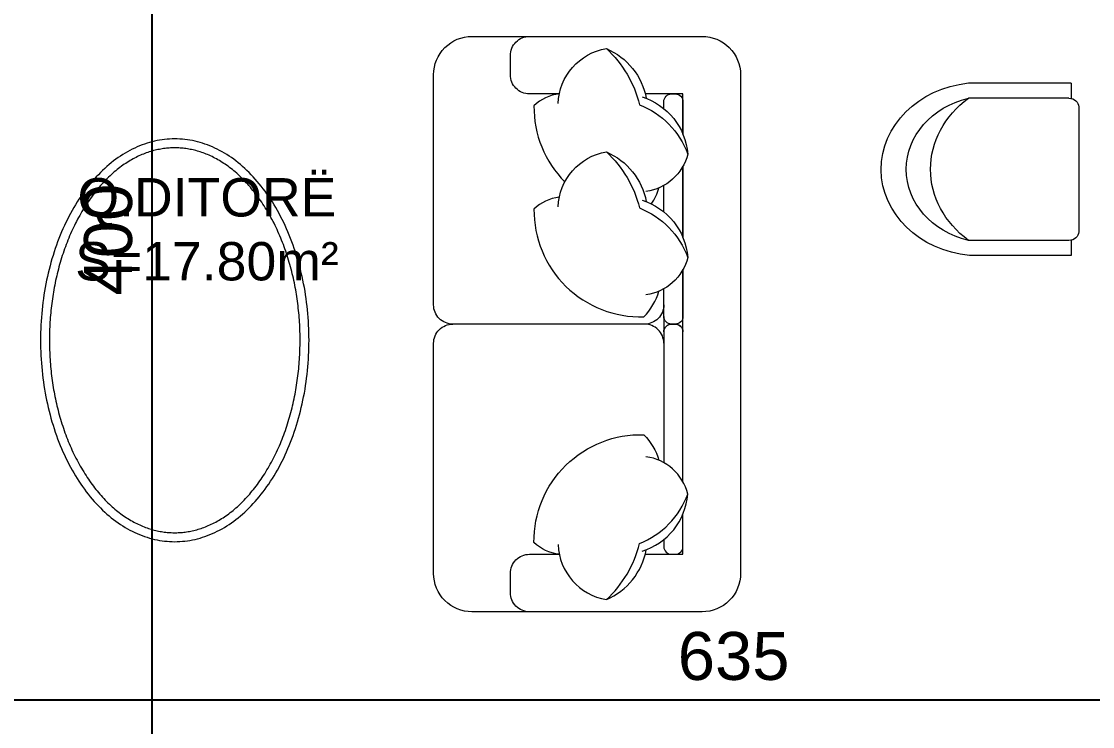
# Model space of a CAD drawing. Header units: feet. Extents: x 92587 to 97987, y -55119 to -48334.
# Drawn here: x 93646 to 93925.2, y -50259.3 to -50075.5 of the extents above; entities that cross this region are included whole.
import ezdxf

# ---------------------------------------------------------------- set-up
doc = ezdxf.new("R2010")
doc.units = ezdxf.units.FT
doc.header["$LTSCALE"] = 50
doc.header["$MEASUREMENT"] = 0
doc.layers.get('0').update_dxf_attribs({"color": 8})
doc.layers.add('COTE 50ème', color=1, linetype='Continuous')
doc.layers.add('DEMOL', color=7, linetype='Continuous', lineweight=60, true_color=0xa87e00)
doc.layers.add('mobilimi', color=8, linetype='Continuous', lineweight=9)
doc.styles.add('RS_TEXT_1.50', font='arial.ttf', dxfattribs={"height": 12.5})
doc.styles.add('RS_TXT_50', font='arial.ttf', dxfattribs={"height": 12.5})
doc.dimstyles.new('RS_50CM_LINEAIRE', dxfattribs={"dimscale": 5, "dimtxt": 12.5, "dimasz": 1.5, "dimexe": 1, "dimexo": 2.5, "dimgap": 1, "dimtad": 1, "dimdec": 1, "dimrnd": 0.5, "dimdsep": 46, "dimtxsty": 'RS_TXT_50', "dimblk1": 'ARCHTICK', "dimblk2": 'ARCHTICK', "dimsah": 1, "dimcen": 2.5, "dimdle": 1, "dimclrt": 4, "dimadec": 0, "dimazin": 2, "dimtfac": 1, "dimtdec": 1, "dimtix": 1, "dimtmove": 2, "dimatfit": 3, "dimfxl": 1, "dimtolj": 1, "dimtzin": 0, "dimarcsym": 0})

# ---------------------------------------------------------------- blocks, each defined once
blk = doc.blocks.new('1111')
at = {"layer": 'mobilimi'}
for p, q in [((7498090.66, 4737224.66), (7498067.1, 4737224.66)), ((7498090.66, 4737221.1), (7498090.66, 4737224.66)), ((7498090.15, 4737221.13), (7498066.85, 4737221.13)), ((7498092.44, 4737190.14), (7498092.44, 4737219.13)), ((7498090.15, 4737188.14), (7498066.85, 4737188.14)), ((7498090.66, 4737184.61), (7498090.66, 4737188.14)), ((7498090.66, 4737184.61), (7498066.85, 4737184.61))]:
    blk.add_line(p, q, dxfattribs=at)
for centre, major_axis, start_param, end_param in [((7498069.68, 4737204.62), (-23.08, 0), -1.458692, 1.447759), ((7498071.99, 4737204.63), (-19.57, 0), -1.304651, 1.304651), ((7498082.73, 4737204.63), (24.67, 0), 2.270248, 4.012938), ((7498090.15, 4737219.13), (-2.29, 0), 3.141593, 4.712389), ((7498090.15, 4737190.14), (2.29, 0), 4.712389, 6.283185)]:
    blk.add_ellipse(centre, major_axis=major_axis, ratio=0.87377, start_param=start_param, end_param=end_param, dxfattribs=at)
blk = doc.blocks.new('_ArchTick')
at = {"color": 0, "linetype": 'ByBlock', "const_width": 0.15}
blk.add_lwpolyline([(-0.5, -0.5), (0.5, 0.5)], dxfattribs=at)
blk = doc.blocks.new('*D854')
at = {"layer": 'COTE 50ème', "color": 0, "lineweight": -2, "ltscale": 0.5, "transparency": 16777216}
for p, q in [((93680.01, -50337.36), (93680.01, -49927.36)), ((93736.61, -49932.36), (93675.01, -49932.36)), ((93693.61, -50332.36), (93675.01, -50332.36))]:
    blk.add_line(p, q, dxfattribs=at)
at = {"layer": 'Defpoints', "color": 0, "ltscale": 0.5, "transparency": 16777216}
for p in [(93680.01, -49932.36), (93749.11, -49932.36), (93706.11, -50332.36)]:
    blk.add_point(p, dxfattribs=at)
at = {"layer": 'COTE 50ème', "color": 0, "lineweight": -2, "ltscale": 0.5, "transparency": 16777216, "xscale": 7.5, "yscale": 7.5, "zscale": 7.5}
for p, rotation in [((93680.01, -49932.36), 90), ((93680.01, -50332.36), 270)]:
    blk.add_blockref('_ArchTick', p, dxfattribs=dict(at, rotation=rotation))
at = {"layer": 'COTE 50ème', "color": 4, "lineweight": 5, "ltscale": 0.5, "transparency": 16777216, "insert": (93668.63, -50132.36), "char_height": 12.5, "attachment_point": 5, "rotation": 90, "style": 'RS_TXT_50'}
blk.add_mtext('\\A1;400', dxfattribs=at)
blk = doc.blocks.new('*D581')
at = {"layer": 'COTE 50ème', "color": 0, "lineweight": -2, "ltscale": 0.5, "transparency": 16777216}
for p, q in [((93514.11, -50299.86), (93514.11, -50247.4)), ((94149.11, -50267.93), (94149.11, -50247.4)), ((93509.11, -50252.4), (94154.11, -50252.4))]:
    blk.add_line(p, q, dxfattribs=at)
at = {"layer": 'Defpoints', "color": 0, "ltscale": 0.5, "transparency": 16777216}
for p in [(94149.11, -50252.4), (94149.11, -50280.43), (93514.11, -50312.36)]:
    blk.add_point(p, dxfattribs=at)
at = {"layer": 'COTE 50ème', "color": 0, "lineweight": -2, "ltscale": 0.5, "transparency": 16777216, "xscale": 7.5, "yscale": 7.5, "zscale": 7.5, "rotation": 180}
blk.add_blockref('_ArchTick', (93514.11, -50252.4), dxfattribs=at)
at = {"layer": 'COTE 50ème', "color": 0, "lineweight": -2, "ltscale": 0.5, "transparency": 16777216, "xscale": 7.5, "yscale": 7.5, "zscale": 7.5}
blk.add_blockref('_ArchTick', (94149.11, -50252.4), dxfattribs=at)
at = {"layer": 'COTE 50ème', "color": 4, "lineweight": 5, "ltscale": 0.5, "transparency": 16777216, "insert": (93831.61, -50241.01), "char_height": 12.5, "attachment_point": 5, "style": 'RS_TXT_50'}
blk.add_mtext('\\A1;635', dxfattribs=at)

msp = doc.modelspace()

# ---------------------------------------------------------------- linework, layer by layer
at = {"layer": 'mobilimi'}
for points in [[(93753.41, -50159.41, -0.414214), (93758.41, -50154.41, -0.414214), (93753.41, -50149.41), (93753.41, -50089.41, -0.414214), (93763.41, -50079.41), (93823.41, -50079.41, -0.414214), (93833.41, -50089.41), (93833.41, -50219.41, -0.414214), (93823.41, -50229.41), (93763.41, -50229.41, -0.414214), (93753.41, -50219.41), (93753.41, -50159.41, -0.414214), (93758.41, -50154.41, -0.414214), (93753.41, -50149.41)], [(93786.16, -50094.41), (93778.41, -50094.41, -0.414214), (93773.41, -50089.41), (93773.41, -50084.41, -0.414214), (93778.41, -50079.41)], [(93785.86, -50096.92, -0.356772), (93798.46, -50082.59, -0.249542), (93808.85, -50095.58, 9.61688)], [(93798.46, -50082.59, -0.14773), (93807.05, -50097.21, -0.213343), (93819.66, -50110.1, -0.178662)], [(93786.16, -50094.4, 0.165541), (93779.56, -50097.49, 0.200231), (93787.6, -50117.34, 0.121523)], [(93807.74, -50095.19, -0.306663), (93819.66, -50110.1, -0.30633), (93808.77, -50119.84, 0.872847)], [(93818.41, -50104.93), (93818.41, -50094.41), (93808.59, -50094.41, -0.414214)], [(93813.41, -50098.23), (93813.41, -50096.41, -0.414214), (93815.41, -50094.41), (93816.41, -50094.41, -0.414214), (93818.41, -50096.41)], [(93818.41, -50096.41), (93818.41, -50104.93, -0.414214)], [(93785.86, -50123.86, -0.356772), (93798.46, -50109.53, -0.249542), (93808.85, -50122.51, 9.61688)], [(93798.46, -50109.53, -0.14773), (93807.05, -50124.14, -0.213343), (93819.66, -50137.04, -0.178662)], [(93818.41, -50113.25), (93818.41, -50131.87, -0.414214)], [(93810.19, -50123.1, 0.071865), (93812.15, -50118.91, -7.115464)], [(93813.41, -50125.16), (93813.41, -50118.28, -0.414214)], [(93786.16, -50121.34, 0.165541), (93779.56, -50124.43, 0.425989), (93808.2, -50152.51, 0.121523), (93812.15, -50145.84, -7.115464)], [(93807.74, -50122.12, -0.306663), (93819.66, -50137.04, -0.30633), (93808.77, -50146.78, 0.872847)], [(93818.41, -50140.18), (93818.41, -50152.41, -0.414214), (93816.41, -50154.41), (93815.41, -50154.41, -0.414214), (93813.41, -50152.41), (93813.41, -50145.22, -0.414214)], [(93813.41, -50149.41, -0.414214), (93808.41, -50154.41), (93758.41, -50154.41, -0.414214)], [(93813.41, -50149.41, -0.414214), (93808.41, -50154.41)], [(93813.41, -50159.41, 0.414214), (93808.41, -50154.41), (93758.41, -50154.41, 0.414214)], [(93813.41, -50159.41, 0.414214), (93808.41, -50154.41)], [(93818.41, -50195.57), (93818.41, -50156.41, 0.414214), (93816.41, -50154.41), (93815.41, -50154.41, 0.414214), (93813.41, -50156.41), (93813.41, -50190.54, 0.414214)], [(93786.16, -50214.42, -0.165541), (93779.56, -50211.33, -0.425989), (93808.2, -50183.25, -0.121523), (93812.15, -50189.91, 7.115464)], [(93807.74, -50213.63, 0.306663), (93819.66, -50198.72, 0.30633), (93808.77, -50188.98, -0.872847)], [(93798.46, -50226.23, 0.14773), (93807.05, -50211.62, 0.213343), (93819.66, -50198.72, 0.178662)], [(93818.41, -50212.41), (93818.41, -50203.89, 0.414214)], [(93785.86, -50211.9, 0.356772), (93798.46, -50226.23, 0.249542), (93808.85, -50213.25, -9.61688)], [(93813.41, -50210.6), (93813.41, -50212.41, 0.414214), (93815.41, -50214.41), (93816.41, -50214.41, 0.414214), (93818.41, -50212.41)], [(93778.41, -50229.41, -0.414214), (93773.41, -50224.41), (93773.41, -50219.41, -0.414214), (93778.41, -50214.41), (93786.16, -50214.41)]]:
    msp.add_lwpolyline(points, format="xyb", dxfattribs=at)
for points in [[(93818.41, -50131.87), (93818.41, -50113.25)], [(93818.41, -50195.57), (93818.41, -50140.18)], [(93808.59, -50214.41), (93818.41, -50214.41), (93818.41, -50203.89)]]:
    msp.add_lwpolyline(points, dxfattribs=at)
msp.add_lwpolyline([(93818.41, -50156.41), (93818.41, -50152.41, -0.414214), (93816.41, -50154.41), (93815.41, -50154.41, -0.414214), (93813.41, -50152.41), (93813.41, -50156.41, -0.414214), (93815.41, -50154.41), (93816.41, -50154.41, -0.414214)], format="xyb", close=True, dxfattribs=at)
for points in [[(93685.93, -50106.13, 0), (93685.27, -50106.14, 0), (93684.6, -50106.17, 0), (93683.94, -50106.21, 0), (93683.28, -50106.28, 0), (93682.62, -50106.36, 0), (93681.96, -50106.47, 0), (93681.31, -50106.59, 0), (93680.65, -50106.73, 0), (93680, -50106.89, 0), (93679.34, -50107.06, 0), (93678.7, -50107.26, 0), (93678.05, -50107.48, 0), (93677.4, -50107.71, 0), (93676.76, -50107.96, 0), (93676.13, -50108.23, 0), (93675.49, -50108.52, 0), (93674.86, -50108.82, 0), (93674.24, -50109.14, 0), (93673.61, -50109.49, 0), (93673, -50109.84, 0), (93672.38, -50110.22, 0), (93671.77, -50110.61, 0), (93671.17, -50111.02, 0), (93670.57, -50111.45, 0), (93669.98, -50111.89, 0), (93669.39, -50112.36, 0), (93668.81, -50112.83, 0), (93668.24, -50113.33, 0), (93667.67, -50113.84, 0), (93667.11, -50114.36, 0), (93666.55, -50114.91, 0), (93666.01, -50115.46, 0), (93665.46, -50116.04, 0), (93664.93, -50116.63, 0), (93664.4, -50117.23, 0), (93663.89, -50117.85, 0), (93663.38, -50118.48, 0), (93662.87, -50119.13, 0), (93662.38, -50119.79, 0), (93661.89, -50120.47, 0), (93661.42, -50121.15, 0), (93660.95, -50121.86, 0), (93660.49, -50122.57, 0), (93660.04, -50123.3, 0), (93659.6, -50124.04, 0), (93659.17, -50124.8, 0), (93658.74, -50125.56, 0), (93658.33, -50126.34, 0), (93657.93, -50127.13, 0), (93657.54, -50127.93, 0), (93657.15, -50128.74, 0), (93656.78, -50129.56, 0), (93656.42, -50130.4, 0), (93656.07, -50131.24, 0), (93655.73, -50132.09, 0), (93655.4, -50132.95, 0), (93655.08, -50133.82, 0), (93654.77, -50134.7, 0), (93654.48, -50135.59, 0), (93654.19, -50136.49, 0), (93653.92, -50137.39, 0), (93653.66, -50138.31, 0), (93653.41, -50139.23, 0), (93653.17, -50140.15, 0), (93652.94, -50141.09, 0), (93652.73, -50142.03, 0), (93652.52, -50142.97, 0), (93652.33, -50143.92, 0), (93652.15, -50144.88, 0), (93651.98, -50145.84, 0), (93651.83, -50146.81, 0), (93651.69, -50147.78, 0), (93651.55, -50148.75, 0), (93651.44, -50149.73, 0), (93651.33, -50150.71, 0), (93651.24, -50151.69, 0), (93651.15, -50152.68, 0), (93651.09, -50153.67, 0), (93651.03, -50154.66, 0), (93650.99, -50155.65, 0), (93650.95, -50156.64, 0), (93650.94, -50157.63, 0), (93650.93, -50158.63, 0), (93650.94, -50159.62, 0), (93650.95, -50160.61, 0), (93650.99, -50161.61, 0), (93651.03, -50162.6, 0), (93651.09, -50163.59, 0), (93651.15, -50164.58, 0), (93651.24, -50165.56, 0), (93651.33, -50166.55, 0), (93651.44, -50167.53, 0), (93651.55, -50168.5, 0), (93651.69, -50169.48, 0), (93651.83, -50170.45, 0), (93651.98, -50171.41, 0), (93652.15, -50172.38, 0), (93652.33, -50173.33, 0), (93652.52, -50174.28, 0), (93652.73, -50175.23, 0), (93652.94, -50176.17, 0), (93653.17, -50177.1, 0), (93653.41, -50178.03, 0), (93653.66, -50178.95, 0), (93653.92, -50179.86, 0), (93654.19, -50180.76, 0), (93654.48, -50181.66, 0), (93654.77, -50182.55, 0), (93655.08, -50183.43, 0), (93655.4, -50184.3, 0), (93655.73, -50185.16, 0), (93656.07, -50186.02, 0), (93656.42, -50186.86, 0), (93656.78, -50187.69, 0), (93657.15, -50188.51, 0), (93657.54, -50189.33, 0), (93657.93, -50190.13, 0), (93658.33, -50190.91, 0), (93658.74, -50191.69, 0), (93659.17, -50192.46, 0), (93659.6, -50193.21, 0), (93660.04, -50193.95, 0), (93660.49, -50194.68, 0), (93660.95, -50195.4, 0), (93661.42, -50196.1, 0), (93661.89, -50196.79, 0), (93662.38, -50197.46, 0), (93662.87, -50198.13, 0), (93663.38, -50198.77, 0), (93663.89, -50199.41, 0), (93664.4, -50200.03, 0), (93664.93, -50200.63, 0), (93665.46, -50201.22, 0), (93666.01, -50201.79, 0), (93666.55, -50202.35, 0), (93667.11, -50202.89, 0), (93667.67, -50203.42, 0), (93668.24, -50203.93, 0), (93668.81, -50204.42, 0), (93669.39, -50204.9, 0), (93669.98, -50205.36, 0), (93670.57, -50205.8, 0), (93671.17, -50206.23, 0), (93671.77, -50206.64, 0), (93672.38, -50207.04, 0), (93673, -50207.41, 0), (93673.61, -50207.77, 0), (93674.24, -50208.11, 0), (93674.86, -50208.43, 0), (93675.49, -50208.74, 0), (93676.13, -50209.03, 0), (93676.76, -50209.3, 0), (93677.4, -50209.55, 0), (93678.05, -50209.78, 0), (93678.7, -50209.99, 0), (93679.34, -50210.19, 0), (93680, -50210.37, 0), (93680.65, -50210.53, 0), (93681.31, -50210.67, 0), (93681.96, -50210.79, 0), (93682.62, -50210.89, 0), (93683.28, -50210.98, 0), (93683.94, -50211.04, 0), (93684.6, -50211.09, 0), (93685.27, -50211.12, 0), (93685.93, -50211.13, 0), (93686.59, -50211.12, 0), (93687.25, -50211.09, 0), (93687.92, -50211.04, 0), (93688.58, -50210.98, 0), (93689.24, -50210.89, 0), (93689.9, -50210.79, 0), (93690.55, -50210.67, 0), (93691.21, -50210.53, 0), (93691.86, -50210.37, 0), (93692.51, -50210.19, 0), (93693.16, -50209.99, 0), (93693.81, -50209.78, 0), (93694.45, -50209.55, 0), (93695.09, -50209.3, 0), (93695.73, -50209.03, 0), (93696.37, -50208.74, 0), (93697, -50208.43, 0), (93697.62, -50208.11, 0), (93698.25, -50207.77, 0), (93698.86, -50207.41, 0), (93699.48, -50207.04, 0), (93700.08, -50206.64, 0), (93700.69, -50206.23, 0), (93701.29, -50205.8, 0), (93701.88, -50205.36, 0), (93702.46, -50204.9, 0), (93703.05, -50204.42, 0), (93703.62, -50203.93, 0), (93704.19, -50203.42, 0), (93704.75, -50202.89, 0), (93705.31, -50202.35, 0), (93705.85, -50201.79, 0), (93706.39, -50201.22, 0), (93706.93, -50200.63, 0), (93707.45, -50200.03, 0), (93707.97, -50199.41, 0), (93708.48, -50198.77, 0), (93708.99, -50198.13, 0), (93709.48, -50197.46, 0), (93709.97, -50196.79, 0), (93710.44, -50196.1, 0), (93710.91, -50195.4, 0), (93711.37, -50194.68, 0), (93711.82, -50193.95, 0), (93712.26, -50193.21, 0), (93712.69, -50192.46, 0), (93713.12, -50191.69, 0), (93713.53, -50190.91, 0), (93713.93, -50190.13, 0), (93714.32, -50189.33, 0), (93714.7, -50188.51, 0), (93715.08, -50187.69, 0), (93715.44, -50186.86, 0), (93715.79, -50186.02, 0), (93716.13, -50185.16, 0), (93716.46, -50184.3, 0), (93716.78, -50183.43, 0), (93717.08, -50182.55, 0), (93717.38, -50181.66, 0), (93717.67, -50180.76, 0), (93717.94, -50179.86, 0), (93718.2, -50178.95, 0), (93718.45, -50178.03, 0), (93718.69, -50177.1, 0), (93718.92, -50176.17, 0), (93719.13, -50175.23, 0), (93719.34, -50174.28, 0), (93719.53, -50173.33, 0), (93719.71, -50172.38, 0), (93719.88, -50171.41, 0), (93720.03, -50170.45, 0), (93720.17, -50169.48, 0), (93720.3, -50168.5, 0), (93720.42, -50167.53, 0), (93720.53, -50166.55, 0), (93720.62, -50165.56, 0), (93720.7, -50164.58, 0), (93720.77, -50163.59, 0), (93720.83, -50162.6, 0), (93720.87, -50161.61, 0), (93720.9, -50160.61, 0), (93720.92, -50159.62, 0), (93720.93, -50158.63, 0), (93720.92, -50157.63, 0), (93720.9, -50156.64, 0), (93720.87, -50155.65, 0), (93720.83, -50154.66, 0), (93720.77, -50153.67, 0), (93720.7, -50152.68, 0), (93720.62, -50151.69, 0), (93720.53, -50150.71, 0), (93720.42, -50149.73, 0), (93720.3, -50148.75, 0), (93720.17, -50147.78, 0), (93720.03, -50146.81, 0), (93719.88, -50145.84, 0), (93719.71, -50144.88, 0), (93719.53, -50143.92, 0), (93719.34, -50142.97, 0), (93719.13, -50142.03, 0), (93718.92, -50141.09, 0), (93718.69, -50140.15, 0), (93718.45, -50139.23, 0), (93718.2, -50138.31, 0), (93717.94, -50137.39, 0), (93717.67, -50136.49, 0), (93717.38, -50135.59, 0), (93717.08, -50134.7, 0), (93716.78, -50133.82, 0), (93716.46, -50132.95, 0), (93716.13, -50132.09, 0), (93715.79, -50131.24, 0), (93715.44, -50130.4, 0), (93715.08, -50129.56, 0), (93714.7, -50128.74, 0), (93714.32, -50127.93, 0), (93713.93, -50127.13, 0), (93713.53, -50126.34, 0), (93713.12, -50125.56, 0), (93712.69, -50124.8, 0), (93712.26, -50124.04, 0), (93711.82, -50123.3, 0), (93711.37, -50122.57, 0), (93710.91, -50121.86, 0), (93710.44, -50121.15, 0), (93709.97, -50120.47, 0), (93709.48, -50119.79, 0), (93708.99, -50119.13, 0), (93708.48, -50118.48, 0), (93707.97, -50117.85, 0), (93707.45, -50117.23, 0), (93706.93, -50116.63, 0), (93706.39, -50116.04, 0), (93705.85, -50115.46, 0), (93705.31, -50114.91, 0), (93704.75, -50114.36, 0), (93704.19, -50113.84, 0), (93703.62, -50113.33, 0), (93703.05, -50112.83, 0), (93702.46, -50112.36, 0), (93701.88, -50111.89, 0), (93701.29, -50111.45, 0), (93700.69, -50111.02, 0), (93700.08, -50110.61, 0), (93699.48, -50110.22, 0), (93698.86, -50109.84, 0), (93698.25, -50109.49, 0), (93697.62, -50109.14, 0), (93697, -50108.82, 0), (93696.37, -50108.52, 0), (93695.73, -50108.23, 0), (93695.09, -50107.96, 0), (93694.45, -50107.71, 0), (93693.81, -50107.48, 0), (93693.16, -50107.26, 0), (93692.51, -50107.06, 0), (93691.86, -50106.89, 0), (93691.21, -50106.73, 0), (93690.55, -50106.59, 0), (93689.9, -50106.47, 0), (93689.24, -50106.36, 0), (93688.58, -50106.28, 0), (93687.92, -50106.21, 0), (93687.25, -50106.17, 0), (93686.59, -50106.14, 0), (93685.93, -50106.13, 0)], [(93685.93, -50108.46, 0), (93685.57, -50108.46, 0), (93685.21, -50108.47, 0), (93684.85, -50108.49, 0), (93684.49, -50108.51, 0), (93684.12, -50108.54, 0), (93683.76, -50108.57, 0), (93683.39, -50108.61, 0), (93683.02, -50108.66, 0), (93682.65, -50108.72, 0), (93682.28, -50108.78, 0), (93681.91, -50108.85, 0), (93681.54, -50108.92, 0), (93681.16, -50109, 0), (93680.79, -50109.09, 0), (93680.41, -50109.19, 0), (93680.03, -50109.3, 0), (93679.65, -50109.41, 0), (93679.27, -50109.53, 0), (93678.89, -50109.65, 0), (93678.51, -50109.79, 0), (93678.13, -50109.93, 0), (93677.75, -50110.08, 0), (93677.37, -50110.24, 0), (93676.98, -50110.4, 0), (93676.6, -50110.57, 0), (93676.22, -50110.76, 0), (93675.83, -50110.95, 0), (93675.45, -50111.14, 0), (93675.07, -50111.35, 0), (93674.69, -50111.56, 0), (93674.3, -50111.78, 0), (93673.92, -50112.01, 0), (93673.54, -50112.25, 0), (93673.16, -50112.5, 0), (93672.78, -50112.75, 0), (93672.4, -50113.01, 0), (93672.03, -50113.28, 0), (93671.65, -50113.56, 0), (93671.28, -50113.84, 0), (93670.9, -50114.14, 0), (93670.53, -50114.44, 0), (93670.16, -50114.75, 0), (93669.79, -50115.07, 0), (93669.43, -50115.4, 0), (93669.06, -50115.73, 0), (93668.7, -50116.08, 0), (93668.34, -50116.43, 0), (93667.98, -50116.79, 0), (93667.63, -50117.16, 0), (93667.27, -50117.54, 0), (93666.92, -50117.92, 0), (93666.58, -50118.32, 0), (93666.23, -50118.72, 0), (93665.89, -50119.13, 0), (93665.55, -50119.54, 0), (93665.21, -50119.96, 0), (93664.88, -50120.39, 0), (93664.55, -50120.83, 0), (93664.22, -50121.28, 0), (93663.9, -50121.73, 0), (93663.58, -50122.18, 0), (93663.26, -50122.65, 0), (93662.95, -50123.12, 0), (93662.64, -50123.59, 0), (93662.34, -50124.08, 0), (93662.04, -50124.56, 0), (93661.74, -50125.06, 0), (93661.45, -50125.56, 0), (93661.16, -50126.07, 0), (93660.87, -50126.58, 0), (93660.59, -50127.09, 0), (93660.32, -50127.62, 0), (93660.05, -50128.14, 0), (93659.78, -50128.68, 0), (93659.52, -50129.21, 0), (93659.27, -50129.75, 0), (93659.02, -50130.3, 0), (93658.77, -50130.85, 0), (93658.53, -50131.41, 0), (93658.29, -50131.97, 0), (93658.06, -50132.53, 0), (93657.84, -50133.1, 0), (93657.62, -50133.67, 0), (93657.41, -50134.25, 0), (93657.2, -50134.83, 0), (93657, -50135.41, 0), (93656.8, -50135.99, 0), (93656.61, -50136.57, 0), (93656.43, -50137.15, 0), (93656.25, -50137.73, 0), (93656.07, -50138.32, 0), (93655.91, -50138.91, 0), (93655.74, -50139.5, 0), (93655.59, -50140.09, 0), (93655.43, -50140.68, 0), (93655.29, -50141.27, 0), (93655.15, -50141.86, 0), (93655.01, -50142.46, 0), (93654.88, -50143.05, 0), (93654.75, -50143.65, 0), (93654.63, -50144.25, 0), (93654.52, -50144.85, 0), (93654.41, -50145.45, 0), (93654.3, -50146.05, 0), (93654.2, -50146.65, 0), (93654.11, -50147.25, 0), (93654.02, -50147.85, 0), (93653.94, -50148.45, 0), (93653.86, -50149.06, 0), (93653.78, -50149.66, 0), (93653.71, -50150.27, 0), (93653.65, -50150.87, 0), (93653.59, -50151.48, 0), (93653.54, -50152.09, 0), (93653.49, -50152.69, 0), (93653.44, -50153.3, 0), (93653.4, -50153.91, 0), (93653.37, -50154.52, 0), (93653.34, -50155.13, 0), (93653.32, -50155.73, 0), (93653.3, -50156.34, 0), (93653.28, -50156.95, 0), (93653.27, -50157.56, 0), (93653.26, -50158.17, 0), (93653.26, -50158.78, 0), (93653.27, -50159.39, 0), (93653.27, -50160, 0), (93653.29, -50160.61, 0), (93653.31, -50161.22, 0), (93653.33, -50161.82, 0), (93653.35, -50162.43, 0), (93653.39, -50163.04, 0), (93653.42, -50163.65, 0), (93653.47, -50164.26, 0), (93653.51, -50164.86, 0), (93653.56, -50165.47, 0), (93653.62, -50166.08, 0), (93653.68, -50166.68, 0), (93653.75, -50167.29, 0), (93653.82, -50167.89, 0), (93653.9, -50168.5, 0), (93653.98, -50169.1, 0), (93654.06, -50169.71, 0), (93654.16, -50170.31, 0), (93654.25, -50170.91, 0), (93654.35, -50171.51, 0), (93654.46, -50172.11, 0), (93654.57, -50172.71, 0), (93654.69, -50173.31, 0), (93654.81, -50173.9, 0), (93654.94, -50174.5, 0), (93655.08, -50175.09, 0), (93655.22, -50175.69, 0), (93655.36, -50176.28, 0), (93655.51, -50176.87, 0), (93655.66, -50177.46, 0), (93655.82, -50178.05, 0), (93655.99, -50178.64, 0), (93656.16, -50179.23, 0), (93656.34, -50179.81, 0), (93656.52, -50180.4, 0), (93656.71, -50180.98, 0), (93656.9, -50181.56, 0), (93657.1, -50182.14, 0), (93657.3, -50182.72, 0), (93657.51, -50183.29, 0), (93657.73, -50183.87, 0), (93657.95, -50184.44, 0), (93658.18, -50185, 0), (93658.41, -50185.57, 0), (93658.65, -50186.12, 0), (93658.89, -50186.68, 0), (93659.14, -50187.23, 0), (93659.39, -50187.77, 0), (93659.65, -50188.31, 0), (93659.92, -50188.85, 0), (93660.18, -50189.38, 0), (93660.46, -50189.9, 0), (93660.73, -50190.42, 0), (93661.02, -50190.93, 0), (93661.3, -50191.44, 0), (93661.59, -50191.95, 0), (93661.89, -50192.44, 0), (93662.19, -50192.94, 0), (93662.49, -50193.42, 0), (93662.8, -50193.9, 0), (93663.11, -50194.37, 0), (93663.42, -50194.84, 0), (93663.74, -50195.3, 0), (93664.06, -50195.76, 0), (93664.39, -50196.2, 0), (93664.71, -50196.64, 0), (93665.05, -50197.08, 0), (93665.38, -50197.5, 0), (93665.72, -50197.92, 0), (93666.06, -50198.33, 0), (93666.4, -50198.74, 0), (93666.75, -50199.13, 0), (93667.1, -50199.52, 0), (93667.45, -50199.91, 0), (93667.8, -50200.28, 0), (93668.16, -50200.64, 0), (93668.52, -50201, 0), (93668.88, -50201.35, 0), (93669.24, -50201.69, 0), (93669.61, -50202.02, 0), (93669.98, -50202.35, 0), (93670.35, -50202.66, 0), (93670.72, -50202.97, 0), (93671.09, -50203.27, 0), (93671.46, -50203.56, 0), (93671.84, -50203.84, 0), (93672.21, -50204.11, 0), (93672.59, -50204.38, 0), (93672.97, -50204.63, 0), (93673.35, -50204.88, 0), (93673.73, -50205.13, 0), (93674.11, -50205.36, 0), (93674.49, -50205.58, 0), (93674.88, -50205.8, 0), (93675.26, -50206.01, 0), (93675.64, -50206.21, 0), (93676.03, -50206.41, 0), (93676.41, -50206.59, 0), (93676.79, -50206.77, 0), (93677.18, -50206.94, 0), (93677.56, -50207.1, 0), (93677.94, -50207.25, 0), (93678.32, -50207.4, 0), (93678.7, -50207.54, 0), (93679.08, -50207.67, 0), (93679.46, -50207.79, 0), (93679.84, -50207.9, 0), (93680.22, -50208.01, 0), (93680.6, -50208.11, 0), (93680.97, -50208.21, 0), (93681.35, -50208.29, 0), (93681.72, -50208.37, 0), (93682.1, -50208.44, 0), (93682.47, -50208.51, 0), (93682.84, -50208.57, 0), (93683.21, -50208.62, 0), (93683.57, -50208.66, 0), (93683.94, -50208.7, 0), (93684.31, -50208.73, 0), (93684.67, -50208.76, 0), (93685.03, -50208.77, 0), (93685.39, -50208.79, 0), (93685.75, -50208.79, 0), (93686.11, -50208.79, 0), (93686.47, -50208.79, 0), (93686.83, -50208.77, 0), (93687.19, -50208.76, 0), (93687.55, -50208.73, 0), (93687.92, -50208.7, 0), (93688.28, -50208.66, 0), (93688.65, -50208.62, 0), (93689.02, -50208.57, 0), (93689.39, -50208.51, 0), (93689.76, -50208.44, 0), (93690.14, -50208.37, 0), (93690.51, -50208.29, 0), (93690.88, -50208.21, 0), (93691.26, -50208.11, 0), (93691.64, -50208.01, 0), (93692.02, -50207.9, 0), (93692.39, -50207.79, 0), (93692.77, -50207.67, 0), (93693.15, -50207.54, 0), (93693.54, -50207.4, 0), (93693.92, -50207.25, 0), (93694.3, -50207.1, 0), (93694.68, -50206.94, 0), (93695.07, -50206.77, 0), (93695.45, -50206.59, 0), (93695.83, -50206.41, 0), (93696.22, -50206.21, 0), (93696.6, -50206.01, 0), (93696.98, -50205.8, 0), (93697.36, -50205.58, 0), (93697.75, -50205.36, 0), (93698.13, -50205.13, 0), (93698.51, -50204.88, 0), (93698.89, -50204.63, 0), (93699.27, -50204.38, 0), (93699.64, -50204.11, 0), (93700.02, -50203.84, 0), (93700.4, -50203.56, 0), (93700.77, -50203.27, 0), (93701.14, -50202.97, 0), (93701.51, -50202.66, 0), (93701.88, -50202.35, 0), (93702.25, -50202.02, 0), (93702.61, -50201.69, 0), (93702.98, -50201.35, 0), (93703.34, -50201, 0), (93703.7, -50200.64, 0), (93704.05, -50200.28, 0), (93704.41, -50199.91, 0), (93704.76, -50199.52, 0), (93705.11, -50199.13, 0), (93705.46, -50198.74, 0), (93705.8, -50198.33, 0), (93706.14, -50197.92, 0), (93706.48, -50197.5, 0), (93706.81, -50197.08, 0), (93707.14, -50196.64, 0), (93707.47, -50196.2, 0), (93707.8, -50195.76, 0), (93708.12, -50195.3, 0), (93708.44, -50194.84, 0), (93708.75, -50194.37, 0), (93709.06, -50193.9, 0), (93709.37, -50193.42, 0), (93709.67, -50192.94, 0), (93709.97, -50192.44, 0), (93710.27, -50191.95, 0), (93710.56, -50191.44, 0), (93710.84, -50190.93, 0), (93711.12, -50190.42, 0), (93711.4, -50189.9, 0), (93711.67, -50189.38, 0), (93711.94, -50188.85, 0), (93712.21, -50188.31, 0), (93712.46, -50187.77, 0), (93712.72, -50187.23, 0), (93712.97, -50186.68, 0), (93713.21, -50186.12, 0), (93713.45, -50185.57, 0), (93713.68, -50185, 0), (93713.91, -50184.44, 0), (93714.13, -50183.87, 0), (93714.34, -50183.29, 0), (93714.55, -50182.72, 0), (93714.76, -50182.14, 0), (93714.96, -50181.56, 0), (93715.15, -50180.98, 0), (93715.34, -50180.4, 0), (93715.52, -50179.81, 0), (93715.7, -50179.23, 0), (93715.87, -50178.64, 0), (93716.03, -50178.05, 0), (93716.2, -50177.46, 0), (93716.35, -50176.87, 0), (93716.5, -50176.28, 0), (93716.64, -50175.69, 0), (93716.78, -50175.09, 0), (93716.92, -50174.5, 0), (93717.04, -50173.9, 0), (93717.17, -50173.31, 0), (93717.28, -50172.71, 0), (93717.4, -50172.11, 0), (93717.5, -50171.51, 0), (93717.61, -50170.91, 0), (93717.7, -50170.31, 0), (93717.79, -50169.71, 0), (93717.88, -50169.1, 0), (93717.96, -50168.5, 0), (93718.04, -50167.89, 0), (93718.11, -50167.29, 0), (93718.18, -50166.68, 0), (93718.24, -50166.08, 0), (93718.3, -50165.47, 0), (93718.35, -50164.86, 0), (93718.39, -50164.26, 0), (93718.43, -50163.65, 0), (93718.47, -50163.04, 0), (93718.5, -50162.43, 0), (93718.53, -50161.82, 0), (93718.55, -50161.22, 0), (93718.57, -50160.61, 0), (93718.58, -50160, 0), (93718.59, -50159.39, 0), (93718.6, -50158.78, 0), (93718.59, -50158.17, 0), (93718.59, -50157.56, 0), (93718.58, -50156.95, 0), (93718.56, -50156.34, 0), (93718.54, -50155.73, 0), (93718.52, -50155.13, 0), (93718.49, -50154.52, 0), (93718.45, -50153.91, 0), (93718.41, -50153.3, 0), (93718.37, -50152.69, 0), (93718.32, -50152.09, 0), (93718.27, -50151.48, 0), (93718.21, -50150.87, 0), (93718.14, -50150.27, 0), (93718.08, -50149.66, 0), (93718, -50149.06, 0), (93717.92, -50148.45, 0), (93717.84, -50147.85, 0), (93717.75, -50147.25, 0), (93717.66, -50146.65, 0), (93717.56, -50146.05, 0), (93717.45, -50145.45, 0), (93717.34, -50144.85, 0), (93717.23, -50144.25, 0), (93717.11, -50143.65, 0), (93716.98, -50143.05, 0), (93716.85, -50142.46, 0), (93716.71, -50141.86, 0), (93716.57, -50141.27, 0), (93716.43, -50140.68, 0), (93716.27, -50140.09, 0), (93716.12, -50139.5, 0), (93715.95, -50138.91, 0), (93715.78, -50138.32, 0), (93715.61, -50137.73, 0), (93715.43, -50137.15, 0), (93715.25, -50136.57, 0), (93715.06, -50135.99, 0), (93714.86, -50135.41, 0), (93714.66, -50134.83, 0), (93714.45, -50134.25, 0), (93714.24, -50133.67, 0), (93714.02, -50133.1, 0), (93713.79, -50132.53, 0), (93713.56, -50131.97, 0), (93713.33, -50131.41, 0), (93713.09, -50130.85, 0), (93712.84, -50130.3, 0), (93712.59, -50129.75, 0), (93712.34, -50129.21, 0), (93712.08, -50128.68, 0), (93711.81, -50128.14, 0), (93711.54, -50127.62, 0), (93711.26, -50127.09, 0), (93710.98, -50126.58, 0), (93710.7, -50126.07, 0), (93710.41, -50125.56, 0), (93710.12, -50125.06, 0), (93709.82, -50124.56, 0), (93709.52, -50124.08, 0), (93709.22, -50123.59, 0), (93708.91, -50123.12, 0), (93708.6, -50122.65, 0), (93708.28, -50122.18, 0), (93707.96, -50121.73, 0), (93707.64, -50121.28, 0), (93707.31, -50120.83, 0), (93706.98, -50120.39, 0), (93706.65, -50119.96, 0), (93706.31, -50119.54, 0), (93705.97, -50119.13, 0), (93705.63, -50118.72, 0), (93705.28, -50118.32, 0), (93704.94, -50117.92, 0), (93704.58, -50117.54, 0), (93704.23, -50117.16, 0), (93703.88, -50116.79, 0), (93703.52, -50116.43, 0), (93703.16, -50116.08, 0), (93702.8, -50115.73, 0), (93702.43, -50115.4, 0), (93702.07, -50115.07, 0), (93701.7, -50114.75, 0), (93701.33, -50114.44, 0), (93700.96, -50114.14, 0), (93700.58, -50113.84, 0), (93700.21, -50113.56, 0), (93699.83, -50113.28, 0), (93699.46, -50113.01, 0), (93699.08, -50112.75, 0), (93698.7, -50112.5, 0), (93698.32, -50112.25, 0), (93697.94, -50112.01, 0), (93697.55, -50111.78, 0), (93697.17, -50111.56, 0), (93696.79, -50111.35, 0), (93696.41, -50111.14, 0), (93696.02, -50110.95, 0), (93695.64, -50110.76, 0), (93695.26, -50110.57, 0), (93694.87, -50110.4, 0), (93694.49, -50110.24, 0), (93694.11, -50110.08, 0), (93693.73, -50109.93, 0), (93693.35, -50109.79, 0), (93692.96, -50109.65, 0), (93692.58, -50109.53, 0), (93692.21, -50109.41, 0), (93691.83, -50109.3, 0), (93691.45, -50109.19, 0), (93691.07, -50109.09, 0), (93690.7, -50109, 0), (93690.32, -50108.92, 0), (93689.95, -50108.85, 0), (93689.58, -50108.78, 0), (93689.21, -50108.72, 0), (93688.84, -50108.66, 0), (93688.47, -50108.61, 0), (93688.1, -50108.57, 0), (93687.74, -50108.54, 0), (93687.37, -50108.51, 0), (93687.01, -50108.49, 0), (93686.65, -50108.47, 0), (93686.29, -50108.46, 0), (93685.93, -50108.46, 0)]]:
    msp.add_polyline3d(points, dxfattribs=at)

# ---------------------------------------------------------------- block references
at = {"layer": 'mobilimi', "xscale": -1.123327195006823, "yscale": 1.123327195006823, "zscale": 1.123327195006823, "rotation": 180}
msp.add_blockref('1111', (-8328889.58, 5271316.74), dxfattribs=at)

# ---------------------------------------------------------------- texts
at = {"layer": 'DEMOL', "lineweight": -2, "insert": (93694.32, -50129.76), "char_height": 10, "width": 93.9293, "attachment_point": 5, "style": 'RS_TEXT_1.50'}
msp.add_mtext('Q.DITORË\\PS=17.80m²', dxfattribs=at)

# ---------------------------------------------------------------- dimensions: what is measured, and where the dimension line sits
at = {"layer": 'COTE 50ème', "lineweight": 5, "ltscale": 0.5}
for base, p1, p2, angle, picture, middle in [((93680.01, -49932.36), (93706.11, -50332.36), (93749.11, -49932.36), 270, '*D854', (93668.63, -50132.36)), ((94149.11, -50252.4), (93514.11, -50312.36), (94149.11, -50280.43), 180, '*D581', (93831.61, -50241.01))]:
    dim = msp.add_linear_dim(base=base, p1=p1, p2=p2, angle=angle, dimstyle='RS_50CM_LINEAIRE', dxfattribs=at)
    dim.commit()
    dim.dimension.update_dxf_attribs({"geometry": picture, "text_midpoint": middle})

doc.saveas('drawing.dxf')
